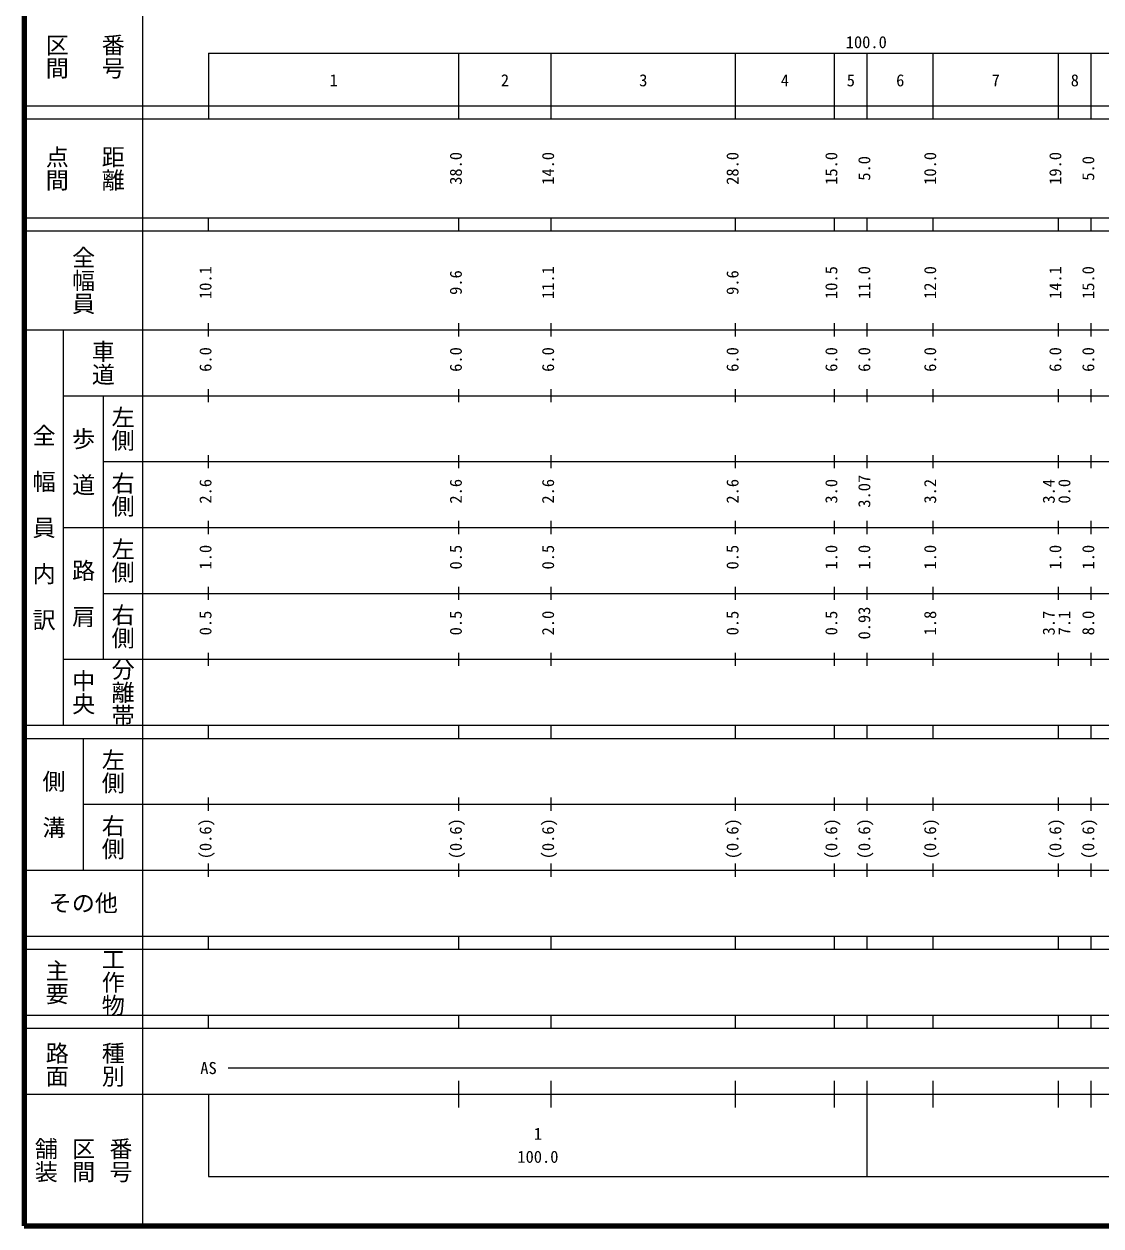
# Model space of a CAD drawing. Units: millimetres on the paper, enlarged 1000 times. Extents: x 40000 to 680000, y 20000 to 380000.
# Drawn here: x 40000 to 203468, y 20000 to 202409 of the extents above; entities that cross this region are included whole.
import ezdxf
from ezdxf.enums import TextEntityAlignment as Align

# ---------------------------------------------------------------- set-up
doc = ezdxf.new("R2010")
doc.units = ezdxf.units.MM
doc.header["$LTSCALE"] = 1000
doc.layers.add('M-TTL', color=2, linetype='Continuous', lineweight=140)
doc.layers.add('M-TTL-BAND', color=7, linetype='Continuous', lineweight=25)
doc.styles.add('@ＭＳ ゴシック', font='')
doc.styles.add('ＭＳ ゴシック', font='')
doc.styles.get('@ＭＳ ゴシック').set_extended_font_data('@MS Gothic')
doc.styles.get('ＭＳ ゴシック').set_extended_font_data('MS Gothic')

msp = doc.modelspace()

# ---------------------------------------------------------------- linework, layer by layer
at = {"layer": 'M-TTL'}
for p, q in [((40000, 380000), (40000, 20000)), ((40000, 20000), (680000, 20000))]:
    msp.add_line(p, q, dxfattribs=at)
at = {"layer": 'M-TTL-BAND'}
for p, q in [((58000, 370000), (58000, 20000)), ((68000, 198000), (579000, 198000)), ((68000, 198000), (68000, 188000)), ((106000, 188000), (106000, 198000)), ((120000, 188000), (120000, 198000)), ((148000, 188000), (148000, 198000)), ((163000, 188000), (163000, 198000)), ((168000, 188000), (168000, 198000)), ((178000, 188000), (178000, 198000)), ((197000, 188000), (197000, 198000)), ((202000, 188000), (202000, 198000)), ((40000, 190000), (579000, 190000)), ((40000, 188000), (579000, 188000)), ((40000, 173000), (579000, 173000)), ((68000, 171000), (68000, 173000)), ((106000, 171000), (106000, 173000)), ((120000, 171000), (120000, 173000)), ((148000, 171000), (148000, 173000)), ((163000, 171000), (163000, 173000)), ((168000, 171000), (168000, 173000)), ((178000, 171000), (178000, 173000)), ((197000, 171000), (197000, 173000)), ((202000, 171000), (202000, 173000)), ((40000, 171000), (579000, 171000)), ((68000, 155000), (68000, 157000)), ((106000, 155000), (106000, 157000)), ((120000, 155000), (120000, 157000)), ((148000, 155000), (148000, 157000)), ((163000, 155000), (163000, 157000)), ((168000, 155000), (168000, 157000)), ((178000, 155000), (178000, 157000)), ((197000, 155000), (197000, 157000)), ((202000, 155000), (202000, 157000)), ((40000, 156000), (579000, 156000)), ((46000, 96000), (46000, 156000)), ((46000, 146000), (579000, 146000)), ((52000, 146000), (52000, 106000)), ((68000, 145000), (68000, 147000)), ((106000, 145000), (106000, 147000)), ((120000, 145000), (120000, 147000)), ((148000, 145000), (148000, 147000)), ((163000, 145000), (163000, 147000)), ((168000, 145000), (168000, 147000)), ((178000, 145000), (178000, 147000)), ((197000, 145000), (197000, 147000)), ((202000, 145000), (202000, 147000)), ((68000, 135000), (68000, 137000)), ((106000, 135000), (106000, 137000)), ((120000, 135000), (120000, 137000)), ((148000, 135000), (148000, 137000)), ((163000, 135000), (163000, 137000)), ((168000, 135000), (168000, 137000)), ((178000, 135000), (178000, 137000)), ((197000, 135000), (197000, 137000)), ((202000, 135000), (202000, 137000)), ((52000, 136000), (579000, 136000)), ((46000, 126000), (579000, 126000)), ((68000, 125000), (68000, 127000)), ((106000, 125000), (106000, 127000)), ((120000, 125000), (120000, 127000)), ((148000, 125000), (148000, 127000)), ((163000, 125000), (163000, 127000)), ((168000, 125000), (168000, 127000)), ((178000, 125000), (178000, 127000)), ((197000, 125000), (197000, 127000)), ((202000, 125000), (202000, 127000)), ((68000, 115000), (68000, 117000)), ((106000, 115000), (106000, 117000)), ((120000, 115000), (120000, 117000)), ((148000, 115000), (148000, 117000)), ((163000, 115000), (163000, 117000)), ((168000, 115000), (168000, 117000)), ((178000, 115000), (178000, 117000)), ((197000, 115000), (197000, 117000)), ((202000, 115000), (202000, 117000)), ((52000, 116000), (579000, 116000)), ((46000, 106000), (579000, 106000)), ((68000, 105000), (68000, 107000)), ((106000, 105000), (106000, 107000)), ((120000, 105000), (120000, 107000)), ((148000, 105000), (148000, 107000)), ((163000, 105000), (163000, 107000)), ((168000, 105000), (168000, 107000)), ((178000, 105000), (178000, 107000)), ((197000, 105000), (197000, 107000)), ((202000, 105000), (202000, 107000)), ((40000, 96000), (579000, 96000)), ((68000, 94000), (68000, 96000)), ((106000, 94000), (106000, 96000)), ((120000, 94000), (120000, 96000)), ((148000, 94000), (148000, 96000)), ((163000, 94000), (163000, 96000)), ((168000, 94000), (168000, 96000)), ((178000, 94000), (178000, 96000)), ((197000, 94000), (197000, 96000)), ((202000, 94000), (202000, 96000)), ((40000, 94000), (579000, 94000)), ((49000, 94000), (49000, 74000)), ((49000, 84000), (579000, 84000)), ((68000, 83000), (68000, 85000)), ((106000, 83000), (106000, 85000)), ((120000, 83000), (120000, 85000)), ((148000, 83000), (148000, 85000)), ((163000, 83000), (163000, 85000)), ((168000, 83000), (168000, 85000)), ((178000, 83000), (178000, 85000)), ((197000, 83000), (197000, 85000)), ((202000, 83000), (202000, 85000)), ((68000, 73000), (68000, 75000)), ((106000, 73000), (106000, 75000)), ((120000, 73000), (120000, 75000)), ((148000, 73000), (148000, 75000)), ((163000, 73000), (163000, 75000)), ((168000, 73000), (168000, 75000)), ((178000, 73000), (178000, 75000)), ((197000, 73000), (197000, 75000)), ((202000, 73000), (202000, 75000)), ((40000, 74000), (579000, 74000)), ((40000, 64000), (579000, 64000)), ((68000, 62000), (68000, 64000)), ((106000, 62000), (106000, 64000)), ((120000, 62000), (120000, 64000)), ((148000, 62000), (148000, 64000)), ((163000, 62000), (163000, 64000)), ((168000, 62000), (168000, 64000)), ((178000, 62000), (178000, 64000)), ((197000, 62000), (197000, 64000)), ((202000, 62000), (202000, 64000)), ((40000, 62000), (579000, 62000)), ((40000, 52000), (579000, 52000)), ((68000, 50000), (68000, 52000)), ((106000, 50000), (106000, 52000)), ((120000, 50000), (120000, 52000)), ((148000, 50000), (148000, 52000)), ((163000, 50000), (163000, 52000)), ((168000, 50000), (168000, 52000)), ((178000, 50000), (178000, 52000)), ((197000, 50000), (197000, 52000)), ((202000, 50000), (202000, 52000)), ((40000, 50000), (579000, 50000)), ((71000, 44000), (565000, 44000)), ((106000, 38000), (106000, 42000)), ((120000, 38000), (120000, 42000)), ((148000, 38000), (148000, 42000)), ((163000, 38000), (163000, 42000)), ((168000, 27500), (168000, 42000)), ((178000, 38000), (178000, 42000)), ((197000, 38000), (197000, 42000)), ((202000, 38000), (202000, 42000)), ((40000, 40000), (579000, 40000)), ((68000, 40000), (68000, 27500)), ((68000, 27500), (579000, 27500))]:
    msp.add_line(p, q, dxfattribs=at)

# ---------------------------------------------------------------- texts
at = {"layer": 'M-TTL-BAND', "style": '@ＭＳ ゴシック'}
for s, p in [('番号', (53500, 197500)), ('区間', (45000, 197500)), ('点間', (45000, 180500)), ('距離', (53500, 180500)), ('全幅員', (49000, 163500)), ('車道', (52000, 151000)), ('左側', (55000, 141000)), ('全\u3000幅\u3000員\u3000内\u3000訳', (43000, 126000)), ('歩\u3000道', (49000, 136000)), ('右側', (55000, 131000)), ('左側', (55000, 121000)), ('路\u3000肩', (49000, 116000)), ('右側', (55000, 111000)), ('分離帯', (55000, 101000)), ('中央', (49000, 101000)), ('左側', (53500, 89000)), ('側\u3000溝', (44500, 84000)), ('右側', (53500, 79000)), ('主要', (45000, 57000)), ('工作物', (53500, 57000)), ('路面', (45000, 44500)), ('種別', (53500, 44500)), ('舗装', (43333, 30000)), ('区間', (49000, 30000)), ('番号', (54667, 30000))]:
    msp.add_text(s, height=2566, rotation=270, dxfattribs=at).set_placement(p, align=Align.MIDDLE_CENTER)
at = {"layer": 'M-TTL-BAND', "style": 'ＭＳ ゴシック'}
for s, p in [('100.0', (167844, 198195)), ('1', (87000, 192405)), ('2', (113000, 192405)), ('3', (134000, 192405)), ('4', (155500, 192405)), ('5', (165500, 192405)), ('6', (173000, 192405)), ('7', (187500, 192405)), ('8', (199500, 192405)), ('AS', (68000, 42500)), ('1', (118000, 32523)), ('100.0', (118000, 29033))]:
    msp.add_text(s, height=1833, dxfattribs=at).set_placement(p, align=Align.BOTTOM_CENTER)
for s, p in [('38.0', (107000, 180500)), ('14.0', (121000, 180500)), ('28.0', (149000, 180500)), ('15.0', (164000, 180500)), ('10.0', (179000, 180500)), ('19.0', (198000, 180500)), ('5.0', (169000, 180500)), ('5.0', (203000, 180500)), ('10.1', (69000, 163174)), ('9.6', (107000, 163174)), ('11.1', (121000, 163174)), ('9.6', (149000, 163174)), ('10.5', (164000, 163174)), ('11.0', (169000, 163174)), ('12.0', (179000, 163174)), ('14.1', (198000, 163174)), ('15.0', (203000, 163174)), ('6.0', (69000, 151500)), ('6.0', (107000, 151500)), ('6.0', (121000, 151500)), ('6.0', (149000, 151500)), ('6.0', (164000, 151500)), ('6.0', (169000, 151500)), ('6.0', (179000, 151500)), ('6.0', (198000, 151500)), ('6.0', (203000, 151500)), ('2.6', (69000, 131500)), ('2.6', (107000, 131500)), ('2.6', (121000, 131500)), ('2.6', (149000, 131500)), ('3.0', (164000, 131500)), ('3.07', (169000, 131500)), ('3.2', (179000, 131500)), ('3.4', (197000, 131500)), ('0.0', (199370, 131500)), ('1.0', (69000, 121500)), ('0.5', (107000, 121500)), ('0.5', (121000, 121500)), ('0.5', (149000, 121500)), ('1.0', (164000, 121500)), ('1.0', (169000, 121500)), ('1.0', (179000, 121500)), ('1.0', (198000, 121500)), ('1.0', (203000, 121500)), ('0.5', (69000, 111500)), ('0.5', (107000, 111500)), ('2.0', (121000, 111500)), ('0.5', (149000, 111500)), ('0.5', (164000, 111500)), ('0.93', (169000, 111500)), ('1.8', (179000, 111500)), ('3.7', (197000, 111500)), ('7.1', (199370, 111500)), ('8.0', (203000, 111500)), ('(0.6)', (69000, 78764)), ('(0.6)', (107000, 78764)), ('(0.6)', (121000, 78764)), ('(0.6)', (149000, 78764)), ('(0.6)', (164000, 78764)), ('(0.6)', (169000, 78764)), ('(0.6)', (179000, 78764)), ('(0.6)', (198000, 78764)), ('(0.6)', (203000, 78764))]:
    msp.add_text(s, height=1833, rotation=90, dxfattribs=at).set_placement(p, align=Align.BOTTOM_CENTER)
msp.add_text('その他', height=2566, dxfattribs=at).set_placement((49000, 69000), align=Align.MIDDLE_CENTER)

doc.saveas('drawing.dxf')
